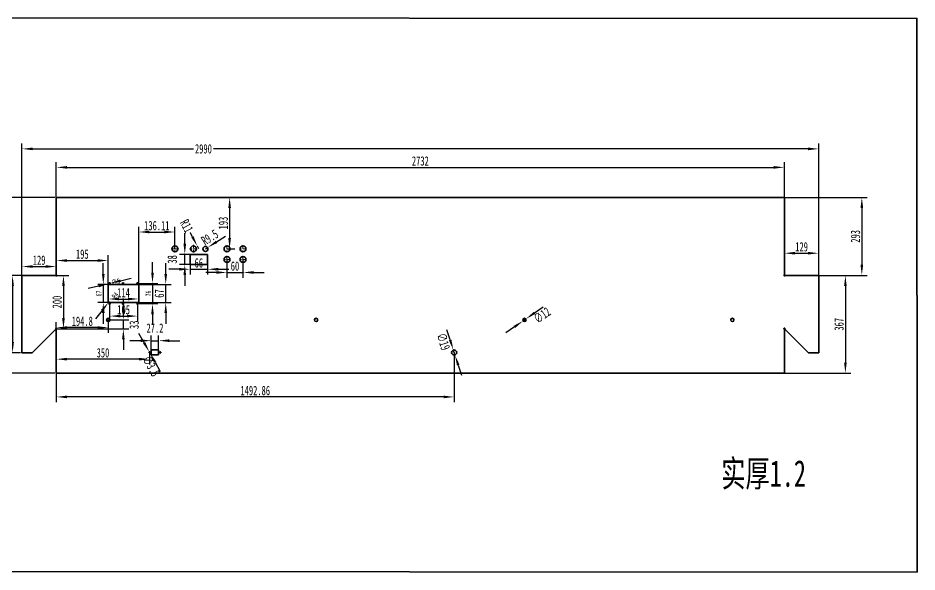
# Model space of a CAD drawing. Header units: millimetres. Extents: x 5896 to 10979, y -796 to 1283.
# Drawn here: x 7605 to 10979, y -796 to 1283 of the extents above; entities that cross this region are included whole.
import ezdxf

# ---------------------------------------------------------------- set-up
doc = ezdxf.new("R2010")
doc.units = ezdxf.units.MM
doc.header["$PDSIZE"] = -5
doc.linetypes.add('DASHDOT', pattern=[18.5, 12, -3, 0.5, -3])
doc.linetypes.add('点画线', pattern=[18, 12, -2, 2, -2])
doc.layers.get('0').update_dxf_attribs({"lineweight": 18})
for name, color, linetype, lineweight in [('中心线层', 1, '点画线', 18), ('尺寸线层', 3, 'Continuous', 18), ('粗实线层', 7, 'Continuous', 35)]:
    doc.layers.add(name, color=color, linetype=linetype, lineweight=lineweight)
doc.styles.add('标准', font='', dxfattribs={"width": 0.667})
doc.styles.get('标准').set_extended_font_data('宋体')
doc.dimstyles.new('标准', dxfattribs={"dimscale": 10, "dimtxt": 3.5, "dimasz": 4, "dimexe": 2, "dimexo": 0, "dimtad": 1, "dimdsep": 46, "dimtxsty": '标准', "dimblk": '_CAXARROW', "dimcen": 0, "dimdle": 6, "dimazin": 2, "dimtfac": 0.707107, "dimtdec": 3, "dimtmove": 2, "dimatfit": 3, "dimfxl": 1, "dimfrac": 2, "dimtolj": 1, "dimarcsym": 1})

# ---------------------------------------------------------------- blocks, each defined once
blk = doc.blocks.new('_CAXARROW')
blk.add_hatch(color=0).paths.add_polyline_path([(0, 0), (-1, 0.125), (-1, -0.125)], flags=0)
blk = doc.blocks.new('*X1')
at = {"layer": 'Defpoints', "color": 0, "transparency": 16777216}
for p in [(8386.4, 610), (8389.6, 417), (8399.4, 417)]:
    blk.add_point(p, dxfattribs=at)
at = {"layer": '尺寸线层', "color": 0, "lineweight": -2, "transparency": 16777216}
for p, q in [((8386.4, 610), (8419.4, 610)), ((8399.4, 570), (8399.4, 457)), ((8389.6, 417), (8419.4, 417))]:
    blk.add_line(p, q, dxfattribs=at)
at = {"layer": '尺寸线层', "color": 0, "lineweight": -2, "transparency": 16777216, "xscale": 40, "yscale": 40, "zscale": 40}
for p, rotation in [((8399.4, 610), 90), ((8399.4, 417), 270)]:
    blk.add_blockref('_CAXARROW', p, dxfattribs=dict(at, rotation=rotation))
at = {"layer": '尺寸线层', "color": 0, "transparency": 16777216, "insert": (8375.6, 513.5), "char_height": 35, "attachment_point": 5, "rotation": 90, "style": '标准', "bg_fill": 3, "box_fill_scale": 1.1, "bg_fill_color": 256, "bg_fill_true_color": 13158600, "bg_fill_transparency": 0}
blk.add_mtext('\\A1;193', dxfattribs=at)
blk = doc.blocks.new('*X2')
at = {"layer": 'Defpoints', "color": 0, "transparency": 16777216}
for p in [(7744.2, 610), (7425.5, -50), (7744.2, -50)]:
    blk.add_point(p, dxfattribs=at)
at = {"layer": '尺寸线层', "color": 0, "lineweight": -2, "transparency": 16777216}
for p, q in [((7744.2, 610), (7405.5, 610)), ((7425.5, 570), (7425.5, -10)), ((7744.2, -50), (7405.5, -50))]:
    blk.add_line(p, q, dxfattribs=at)
at = {"layer": '尺寸线层', "color": 0, "lineweight": -2, "transparency": 16777216, "xscale": 40, "yscale": 40, "zscale": 40}
for p, rotation in [((7425.5, 610), 90), ((7425.5, -50), 270)]:
    blk.add_blockref('_CAXARROW', p, dxfattribs=dict(at, rotation=rotation))
at = {"layer": '尺寸线层', "color": 0, "transparency": 16777216, "insert": (7401.8, 280), "char_height": 35, "attachment_point": 5, "rotation": 90, "style": '标准', "bg_fill": 3, "box_fill_scale": 1.1, "bg_fill_color": 256, "bg_fill_true_color": 13158600, "bg_fill_transparency": 0}
blk.add_mtext('\\A1;660', dxfattribs=at)
blk = doc.blocks.new('*X3')
at = {"layer": 'Defpoints', "color": 0, "transparency": 16777216}
for p in [(10481.2, 722.5), (7749.2, 610), (10481.2, 610)]:
    blk.add_point(p, dxfattribs=at)
at = {"layer": '尺寸线层', "color": 0, "lineweight": -2, "transparency": 16777216}
for p, q in [((7749.2, 610), (7749.2, 742.5)), ((10481.2, 610), (10481.2, 742.5)), ((7789.2, 722.5), (10441.2, 722.5))]:
    blk.add_line(p, q, dxfattribs=at)
at = {"layer": '尺寸线层', "color": 0, "lineweight": -2, "transparency": 16777216, "xscale": 40, "yscale": 40, "zscale": 40, "rotation": 180}
blk.add_blockref('_CAXARROW', (7749.2, 722.5), dxfattribs=at)
at = {"layer": '尺寸线层', "color": 0, "lineweight": -2, "transparency": 16777216, "xscale": 40, "yscale": 40, "zscale": 40}
blk.add_blockref('_CAXARROW', (10481.2, 722.5), dxfattribs=at)
at = {"layer": '尺寸线层', "color": 0, "transparency": 16777216, "insert": (9115.2, 746.3), "char_height": 35, "attachment_point": 5, "style": '标准', "bg_fill": 3, "box_fill_scale": 1.1, "bg_fill_color": 256, "bg_fill_true_color": 13158600, "bg_fill_transparency": 0}
blk.add_mtext('\\A1;2732', dxfattribs=at)
blk = doc.blocks.new('*X4')
at = {"layer": 'Defpoints', "color": 0, "transparency": 16777216}
for p in [(7620.2, 791.9), (7620.2, 317), (10610.2, 317)]:
    blk.add_point(p, dxfattribs=at)
at = {"layer": '尺寸线层', "color": 0, "lineweight": -2, "transparency": 16777216}
for p, q in [((7620.2, 317), (7620.2, 811.9)), ((10610.2, 317), (10610.2, 811.9)), ((7660.2, 791.9), (8263.3, 791.9)), ((10570.2, 791.9), (8339.1, 791.9))]:
    blk.add_line(p, q, dxfattribs=at)
at = {"layer": '尺寸线层', "color": 0, "lineweight": -2, "transparency": 16777216, "xscale": 40, "yscale": 40, "zscale": 40, "rotation": 180}
blk.add_blockref('_CAXARROW', (7620.2, 791.9), dxfattribs=at)
at = {"layer": '尺寸线层', "color": 0, "lineweight": -2, "transparency": 16777216, "xscale": 40, "yscale": 40, "zscale": 40}
blk.add_blockref('_CAXARROW', (10610.2, 791.9), dxfattribs=at)
at = {"layer": '尺寸线层', "color": 0, "transparency": 16777216, "insert": (8301.2, 791.9), "char_height": 35, "attachment_point": 5, "style": '标准', "bg_fill": 3, "box_fill_scale": 1.1, "bg_fill_color": 256, "bg_fill_true_color": 13158600, "bg_fill_transparency": 0}
blk.add_mtext('\\A1;2990', dxfattribs=at)
blk = doc.blocks.new('*X5')
at = {"layer": 'Defpoints', "color": 0, "transparency": 16777216}
for p in [(7627.2, 317), (7585.1, 26.4), (7615.1, 26.4)]:
    blk.add_point(p, dxfattribs=at)
at = {"layer": '尺寸线层', "color": 0, "lineweight": -2, "transparency": 16777216}
for p, q in [((7627.2, 317), (7565.1, 317)), ((7585.1, 277), (7585.1, 66.4)), ((7615.1, 26.4), (7565.1, 26.4))]:
    blk.add_line(p, q, dxfattribs=at)
at = {"layer": '尺寸线层', "color": 0, "lineweight": -2, "transparency": 16777216, "xscale": 40, "yscale": 40, "zscale": 40}
for p, rotation in [((7585.1, 317), 90), ((7585.1, 26.4), 270)]:
    blk.add_blockref('_CAXARROW', p, dxfattribs=dict(at, rotation=rotation))
at = {"layer": '尺寸线层', "color": 0, "transparency": 16777216, "insert": (7561.4, 171.7), "char_height": 35, "attachment_point": 5, "rotation": 90, "style": '标准', "bg_fill": 3, "box_fill_scale": 1.1, "bg_fill_color": 256, "bg_fill_true_color": 13158600, "bg_fill_transparency": 0}
blk.add_mtext('\\A1;290.59', dxfattribs=at)
blk = doc.blocks.new('*X6')
at = {"layer": 'Defpoints', "color": 0, "transparency": 16777216}
for p in [(8278.4, 426.7), (8283.6, 417)]:
    blk.add_point(p, dxfattribs=at)
at = {"layer": '尺寸线层', "color": 0, "lineweight": -2, "transparency": 16777216}
for p, q in [((8259.7, 462.1), (8241, 497.4)), ((8283.6, 417), (8278.4, 426.7))]:
    blk.add_line(p, q, dxfattribs=at)
at = {"layer": '尺寸线层', "color": 0, "transparency": 16777216, "insert": (8238.3, 502.4), "char_height": 35, "attachment_point": 5, "rotation": 297.919, "style": '标准', "bg_fill": 3, "box_fill_scale": 1.1, "bg_fill_color": 256, "bg_fill_true_color": 13158600, "bg_fill_transparency": 0}
blk.add_mtext('\\A1;R11', dxfattribs=at)
at = {"layer": '尺寸线层', "color": 0, "lineweight": -2, "transparency": 16777216, "xscale": 40, "yscale": 40, "zscale": 40, "rotation": 297.9189732205735}
blk.add_blockref('_CAXARROW', (8278.4, 426.7), dxfattribs=at)
blk = doc.blocks.new('*D7')
at = {"layer": 'Defpoints', "color": 0, "transparency": 16777216}
for p in [(10610.2, 400.3), (10481.2, 319), (10610.2, 317)]:
    blk.add_point(p, dxfattribs=at)
at = {"layer": '粗实线层', "color": 0, "linetype": 'Continuous', "lineweight": -2, "transparency": 16777216}
for p, q in [((10481.2, 319), (10481.2, 420.3)), ((10610.2, 317), (10610.2, 420.3)), ((10521.2, 400.3), (10570.2, 400.3))]:
    blk.add_line(p, q, dxfattribs=at)
at = {"layer": '粗实线层', "color": 0, "lineweight": -2, "transparency": 16777216, "xscale": 40, "yscale": 40, "zscale": 40, "rotation": 180}
blk.add_blockref('_CAXARROW', (10481.2, 400.3), dxfattribs=at)
at = {"layer": '粗实线层', "color": 0, "lineweight": -2, "transparency": 16777216, "xscale": 40, "yscale": 40, "zscale": 40}
blk.add_blockref('_CAXARROW', (10610.2, 400.3), dxfattribs=at)
at = {"layer": '粗实线层', "color": 0, "transparency": 16777216, "insert": (10545.7, 424.1), "char_height": 35, "attachment_point": 5, "style": '标准'}
blk.add_mtext('\\A1;129', dxfattribs=at)
blk = doc.blocks.new('*D8')
at = {"layer": 'Defpoints', "color": 0, "transparency": 16777216}
for p in [(7749.2, 350.2), (7620.2, 317), (7749.2, 319)]:
    blk.add_point(p, dxfattribs=at)
at = {"layer": '粗实线层', "color": 0, "linetype": 'Continuous', "lineweight": -2, "transparency": 16777216}
for p, q in [((7620.2, 317), (7620.2, 370.2)), ((7660.2, 350.2), (7709.2, 350.2)), ((7749.2, 319), (7749.2, 370.2))]:
    blk.add_line(p, q, dxfattribs=at)
at = {"layer": '粗实线层', "color": 0, "lineweight": -2, "transparency": 16777216, "xscale": 40, "yscale": 40, "zscale": 40, "rotation": 180}
blk.add_blockref('_CAXARROW', (7620.2, 350.2), dxfattribs=at)
at = {"layer": '粗实线层', "color": 0, "lineweight": -2, "transparency": 16777216, "xscale": 40, "yscale": 40, "zscale": 40}
blk.add_blockref('_CAXARROW', (7749.2, 350.2), dxfattribs=at)
at = {"layer": '粗实线层', "color": 0, "transparency": 16777216, "insert": (7684.7, 374), "char_height": 35, "attachment_point": 5, "style": '标准'}
blk.add_mtext('\\A1;129', dxfattribs=at)
blk = doc.blocks.new('*D9')
at = {"layer": 'Defpoints', "color": 0, "transparency": 16777216}
for p in [(10595.2, 317), (10481.2, -50), (10710.1, -50)]:
    blk.add_point(p, dxfattribs=at)
at = {"layer": '粗实线层', "color": 0, "linetype": 'Continuous', "lineweight": -2, "transparency": 16777216}
for p, q in [((10595.2, 317), (10730.1, 317)), ((10710.1, 277), (10710.1, -10)), ((10481.2, -50), (10730.1, -50))]:
    blk.add_line(p, q, dxfattribs=at)
at = {"layer": '粗实线层', "color": 0, "lineweight": -2, "transparency": 16777216, "xscale": 40, "yscale": 40, "zscale": 40}
for p, rotation in [((10710.1, 317), 90), ((10710.1, -50), 270)]:
    blk.add_blockref('_CAXARROW', p, dxfattribs=dict(at, rotation=rotation))
at = {"layer": '粗实线层', "color": 0, "transparency": 16777216, "insert": (10686.4, 133.5), "char_height": 35, "attachment_point": 5, "rotation": 90, "style": '标准'}
blk.add_mtext('\\A1;367', dxfattribs=at)
blk = doc.blocks.new('*D10')
at = {"layer": 'Defpoints', "color": 0, "transparency": 16777216}
for p in [(10481.2, 610), (10610.2, 317), (10771.8, 317)]:
    blk.add_point(p, dxfattribs=at)
at = {"layer": '粗实线层', "color": 0, "linetype": 'Continuous', "lineweight": -2, "transparency": 16777216}
for p, q in [((10481.2, 610), (10791.8, 610)), ((10771.8, 570), (10771.8, 357)), ((10610.2, 317), (10791.8, 317))]:
    blk.add_line(p, q, dxfattribs=at)
at = {"layer": '粗实线层', "color": 0, "lineweight": -2, "transparency": 16777216, "xscale": 40, "yscale": 40, "zscale": 40}
for p, rotation in [((10771.8, 610), 90), ((10771.8, 317), 270)]:
    blk.add_blockref('_CAXARROW', p, dxfattribs=dict(at, rotation=rotation))
at = {"layer": '粗实线层', "color": 0, "transparency": 16777216, "insert": (10748, 463.5), "char_height": 35, "attachment_point": 5, "rotation": 90, "style": '标准'}
blk.add_mtext('\\A1;293', dxfattribs=at)
blk = doc.blocks.new('*D11')
at = {"layer": 'Defpoints', "color": 0, "transparency": 16777216}
for p in [(7749.2, 317), (7749.3, 117), (7775.9, 117)]:
    blk.add_point(p, dxfattribs=at)
at = {"layer": '粗实线层', "color": 0, "linetype": 'Continuous', "lineweight": -2, "transparency": 16777216}
for p, q in [((7749.2, 317), (7795.9, 317)), ((7775.9, 277), (7775.9, 157)), ((7749.3, 117), (7795.9, 117))]:
    blk.add_line(p, q, dxfattribs=at)
at = {"layer": '粗实线层', "color": 0, "lineweight": -2, "transparency": 16777216, "xscale": 40, "yscale": 40, "zscale": 40}
for p, rotation in [((7775.9, 317), 90), ((7775.9, 117), 270)]:
    blk.add_blockref('_CAXARROW', p, dxfattribs=dict(at, rotation=rotation))
at = {"layer": '粗实线层', "color": 0, "transparency": 16777216, "insert": (7752.2, 217), "char_height": 35, "attachment_point": 5, "rotation": 90, "style": '标准'}
blk.add_mtext('\\A1;200', dxfattribs=at)
blk = doc.blocks.new('*D22')
at = {"layer": 'Defpoints', "color": 0, "transparency": 16777216}
for p in [(7944, 150), (8000.7, 150), (7790.9, 117)]:
    blk.add_point(p, dxfattribs=at)
at = {"layer": '粗实线层', "color": 0, "linetype": 'Continuous', "lineweight": -2, "transparency": 16777216}
for p, q in [((8000.7, 190), (8000.7, 230)), ((7944, 150), (8020.7, 150)), ((8000.7, 117), (8000.7, 150)), ((7790.9, 117), (8020.7, 117)), ((8000.7, 77), (8000.7, 37))]:
    blk.add_line(p, q, dxfattribs=at)
at = {"layer": '粗实线层', "color": 0, "lineweight": -2, "transparency": 16777216, "xscale": 40, "yscale": 40, "zscale": 40}
for p, rotation in [((8000.7, 150), 270), ((8000.7, 117), 90)]:
    blk.add_blockref('_CAXARROW', p, dxfattribs=dict(at, rotation=rotation))
at = {"layer": '粗实线层', "color": 0, "transparency": 16777216, "insert": (8041.2, 131.6), "char_height": 35, "attachment_point": 5, "rotation": 90, "style": '标准'}
blk.add_mtext('\\A1;33', dxfattribs=at)
blk = doc.blocks.new('*D23')
at = {"layer": 'Defpoints', "color": 0, "transparency": 16777216}
for p in [(8308.8, 416.4), (8316.8, 421.5)]:
    blk.add_point(p, dxfattribs=at)
at = {"layer": '粗实线层', "color": 0, "linetype": 'Continuous', "lineweight": -2, "transparency": 16777216}
for p, q in [((8350.6, 442.9), (8384.4, 464.3)), ((8308.8, 416.4), (8316.8, 421.5))]:
    blk.add_line(p, q, dxfattribs=at)
at = {"layer": '粗实线层', "color": 0, "lineweight": -2, "transparency": 16777216, "xscale": 40, "yscale": 40, "zscale": 40, "rotation": 212.3228857793929}
blk.add_blockref('_CAXARROW', (8316.8, 421.5), dxfattribs=at)
at = {"layer": '粗实线层', "color": 0, "transparency": 16777216, "insert": (8325, 459.8), "char_height": 35, "attachment_point": 5, "rotation": 32.3229, "style": '标准'}
blk.add_mtext('\\A1;R9.5', dxfattribs=at)
blk = doc.blocks.new('*D24')
at = {"layer": 'Defpoints', "color": 0, "transparency": 16777216}
for p in [(7944, 150), (7749.2, 121.1), (7749.2, 115)]:
    blk.add_point(p, dxfattribs=at)
at = {"layer": '粗实线层', "color": 0, "linetype": 'Continuous', "lineweight": -2, "transparency": 16777216}
for p, q in [((7749.2, 115), (7749.2, 141.1)), ((7944, 150), (7944, 101.1)), ((7904, 121.1), (7789.2, 121.1))]:
    blk.add_line(p, q, dxfattribs=at)
at = {"layer": '粗实线层', "color": 0, "lineweight": -2, "transparency": 16777216, "xscale": 40, "yscale": 40, "zscale": 40, "rotation": 180}
blk.add_blockref('_CAXARROW', (7749.2, 121.1), dxfattribs=at)
at = {"layer": '粗实线层', "color": 0, "lineweight": -2, "transparency": 16777216, "xscale": 40, "yscale": 40, "zscale": 40}
blk.add_blockref('_CAXARROW', (7944, 121.1), dxfattribs=at)
at = {"layer": '粗实线层', "color": 0, "transparency": 16777216, "insert": (7846.6, 144.9), "char_height": 35, "attachment_point": 5, "style": '标准'}
blk.add_mtext('\\A1;194.8', dxfattribs=at)
blk = doc.blocks.new('*D25')
at = {"layer": 'Defpoints', "color": 0, "transparency": 16777216}
for p in [(9242.1, 27.5), (7749.2, -50), (7749.2, -139.2)]:
    blk.add_point(p, dxfattribs=at)
at = {"layer": '粗实线层', "color": 0, "linetype": 'Continuous', "lineweight": -2, "transparency": 16777216}
for p, q in [((9242.1, 27.5), (9242.1, -159.2)), ((7749.2, -50), (7749.2, -159.2)), ((9202.1, -139.2), (7789.2, -139.2))]:
    blk.add_line(p, q, dxfattribs=at)
at = {"layer": '粗实线层', "color": 0, "lineweight": -2, "transparency": 16777216, "xscale": 40, "yscale": 40, "zscale": 40, "rotation": 180}
blk.add_blockref('_CAXARROW', (7749.2, -139.2), dxfattribs=at)
at = {"layer": '粗实线层', "color": 0, "lineweight": -2, "transparency": 16777216, "xscale": 40, "yscale": 40, "zscale": 40}
blk.add_blockref('_CAXARROW', (9242.1, -139.2), dxfattribs=at)
at = {"layer": '粗实线层', "color": 0, "transparency": 16777216, "insert": (8495.6, -115.5), "char_height": 35, "attachment_point": 5, "style": '标准'}
blk.add_mtext('\\A1;1492.86', dxfattribs=at)
blk = doc.blocks.new('*D26')
at = {"layer": 'Defpoints', "color": 0, "transparency": 16777216}
for p in [(8231.2, 396), (8250.8, 396), (8250.8, 358)]:
    blk.add_point(p, dxfattribs=at)
at = {"layer": '粗实线层', "color": 0, "linetype": 'Continuous', "lineweight": -2, "transparency": 16777216}
for p, q in [((8231.2, 436), (8231.2, 476)), ((8250.8, 396), (8211.2, 396)), ((8231.2, 358), (8231.2, 396)), ((8250.8, 358), (8211.2, 358)), ((8231.2, 318), (8231.2, 278))]:
    blk.add_line(p, q, dxfattribs=at)
at = {"layer": '粗实线层', "color": 0, "lineweight": -2, "transparency": 16777216, "xscale": 40, "yscale": 40, "zscale": 40}
for p, rotation in [((8231.2, 396), 270), ((8231.2, 358), 90)]:
    blk.add_blockref('_CAXARROW', p, dxfattribs=dict(at, rotation=rotation))
at = {"layer": '粗实线层', "color": 0, "transparency": 16777216, "insert": (8184.3, 377), "char_height": 35, "attachment_point": 5, "rotation": 90, "style": '标准'}
blk.add_mtext('\\A1;38', dxfattribs=at)
blk = doc.blocks.new('*D27')
at = {"layer": 'Defpoints', "color": 0, "transparency": 16777216}
for p in [(8250.8, 358), (8316.8, 358), (8316.8, 340.1)]:
    blk.add_point(p, dxfattribs=at)
at = {"layer": '粗实线层', "color": 0, "linetype": 'Continuous', "lineweight": -2, "transparency": 16777216}
for p, q in [((8210.8, 340.1), (8170.8, 340.1)), ((8250.8, 358), (8250.8, 320.1)), ((8250.8, 340.1), (8316.8, 340.1)), ((8316.8, 358), (8316.8, 320.1)), ((8356.8, 340.1), (8396.8, 340.1))]:
    blk.add_line(p, q, dxfattribs=at)
at = {"layer": '粗实线层', "color": 0, "lineweight": -2, "transparency": 16777216, "xscale": 40, "yscale": 40, "zscale": 40}
blk.add_blockref('_CAXARROW', (8250.8, 340.1), dxfattribs=at)
at = {"layer": '粗实线层', "color": 0, "lineweight": -2, "transparency": 16777216, "xscale": 40, "yscale": 40, "zscale": 40, "rotation": 180}
blk.add_blockref('_CAXARROW', (8316.8, 340.1), dxfattribs=at)
at = {"layer": '粗实线层', "color": 0, "transparency": 16777216, "insert": (8283.8, 363.8), "char_height": 35, "attachment_point": 5, "style": '标准'}
blk.add_mtext('\\A1;66', dxfattribs=at)
blk = doc.blocks.new('*D28')
at = {"layer": 'Defpoints', "color": 0, "transparency": 16777216}
for p in [(9239.1, 36.6), (9245, 18.5)]:
    blk.add_point(p, dxfattribs=at)
at = {"layer": '粗实线层', "color": 0, "linetype": 'Continuous', "lineweight": -2, "transparency": 16777216}
for p, q in [((9226.9, 74.7), (9214.6, 112.7)), ((9245, 18.5), (9239.1, 36.6)), ((9257.2, -19.6), (9269.5, -57.7))]:
    blk.add_line(p, q, dxfattribs=at)
at = {"layer": '粗实线层', "color": 0, "lineweight": -2, "transparency": 16777216, "xscale": 40, "yscale": 40, "zscale": 40}
for p, rotation in [((9239.1, 36.6), 287.8418284332903), ((9245, 18.5), 107.8418284332904)]:
    blk.add_blockref('_CAXARROW', p, dxfattribs=dict(at, rotation=rotation))
at = {"layer": '粗实线层', "color": 0, "transparency": 16777216, "insert": (9201.9, 68.4), "char_height": 35, "attachment_point": 5, "rotation": 287.8418, "style": '标准'}
blk.add_mtext('\\A1;∅19', dxfattribs=at)
blk = doc.blocks.new('*D29')
at = {"layer": 'Defpoints', "color": 0, "transparency": 16777216}
for p in [(9501.1, 146.6), (9510.9, 153.4)]:
    blk.add_point(p, dxfattribs=at)
at = {"layer": '粗实线层', "color": 0, "linetype": 'Continuous', "lineweight": -2, "transparency": 16777216}
for p, q in [((9543.8, 176.3), (9576.6, 199.1)), ((9501.1, 146.6), (9510.9, 153.4)), ((9468.2, 123.7), (9435.4, 100.9))]:
    blk.add_line(p, q, dxfattribs=at)
at = {"layer": '粗实线层', "color": 0, "lineweight": -2, "transparency": 16777216, "xscale": 40, "yscale": 40, "zscale": 40}
for p, rotation in [((9510.9, 153.4), 214.7983409863292), ((9501.1, 146.6), 34.79834098632924)]:
    blk.add_blockref('_CAXARROW', p, dxfattribs=dict(at, rotation=rotation))
at = {"layer": '粗实线层', "color": 0, "transparency": 16777216, "insert": (9571.8, 167.8), "char_height": 35, "attachment_point": 5, "rotation": 34.7983, "style": '标准'}
blk.add_mtext('\\A1;∅12', dxfattribs=at)
blk = doc.blocks.new('*D30')
at = {"layer": 'Defpoints', "color": 0, "transparency": 16777216}
for p in [(8132.8, 72), (8105.6, 37.4), (8132.8, 37.4)]:
    blk.add_point(p, dxfattribs=at)
at = {"layer": '粗实线层', "color": 0, "linetype": 'Continuous', "lineweight": -2, "transparency": 16777216}
for p, q in [((8065.6, 72), (8025.6, 72)), ((8105.6, 37.4), (8105.6, 92)), ((8105.6, 72), (8132.8, 72)), ((8132.8, 37.4), (8132.8, 92)), ((8172.8, 72), (8212.8, 72))]:
    blk.add_line(p, q, dxfattribs=at)
at = {"layer": '粗实线层', "color": 0, "lineweight": -2, "transparency": 16777216, "xscale": 40, "yscale": 40, "zscale": 40}
blk.add_blockref('_CAXARROW', (8105.6, 72), dxfattribs=at)
at = {"layer": '粗实线层', "color": 0, "lineweight": -2, "transparency": 16777216, "xscale": 40, "yscale": 40, "zscale": 40, "rotation": 180}
blk.add_blockref('_CAXARROW', (8132.8, 72), dxfattribs=at)
at = {"layer": '粗实线层', "color": 0, "transparency": 16777216, "insert": (8119.2, 118.9), "char_height": 35, "attachment_point": 5, "style": '标准'}
blk.add_mtext('\\A1;27.2', dxfattribs=at)
blk = doc.blocks.new('*D31')
at = {"layer": 'Defpoints', "color": 0, "transparency": 16777216}
for p in [(8098.3, 29.3), (8100.1, 26.3)]:
    blk.add_point(p, dxfattribs=at)
at = {"layer": '粗实线层', "color": 0, "linetype": 'Continuous', "lineweight": -2, "transparency": 16777216}
for p, q in [((8078.8, 64.2), (8059.2, 99.1)), ((8098.3, 29.3), (8100.1, 26.3)), ((8119.6, -8.6), (8139.2, -43.5))]:
    blk.add_line(p, q, dxfattribs=at)
at = {"layer": '粗实线层', "color": 0, "lineweight": -2, "transparency": 16777216, "xscale": 40, "yscale": 40, "zscale": 40}
for p, rotation in [((8098.3, 29.3), 299.2695591411539), ((8100.1, 26.3), 119.2695591411539)]:
    blk.add_blockref('_CAXARROW', p, dxfattribs=dict(at, rotation=rotation))
at = {"layer": '粗实线层', "color": 0, "transparency": 16777216, "insert": (8105.3, -23.4), "char_height": 35, "attachment_point": 5, "rotation": 299.2696, "style": '标准'}
blk.add_mtext('\\A1;∅3.5', dxfattribs=at)
blk = doc.blocks.new('*D32')
at = {"layer": 'Defpoints', "color": 0, "transparency": 16777216}
for p in [(7749.2, 27.8), (7749.2, 2.6), (8099.2, 27.8)]:
    blk.add_point(p, dxfattribs=at)
at = {"layer": '粗实线层', "color": 0, "linetype": 'Continuous', "lineweight": -2, "transparency": 16777216}
for p, q in [((7749.2, 27.8), (7749.2, -17.4)), ((8059.2, 2.6), (7789.2, 2.6)), ((8099.2, 27.8), (8099.2, -17.4))]:
    blk.add_line(p, q, dxfattribs=at)
at = {"layer": '粗实线层', "color": 0, "lineweight": -2, "transparency": 16777216, "xscale": 40, "yscale": 40, "zscale": 40, "rotation": 180}
blk.add_blockref('_CAXARROW', (7749.2, 2.6), dxfattribs=at)
at = {"layer": '粗实线层', "color": 0, "lineweight": -2, "transparency": 16777216, "xscale": 40, "yscale": 40, "zscale": 40}
blk.add_blockref('_CAXARROW', (8099.2, 2.6), dxfattribs=at)
at = {"layer": '粗实线层', "color": 0, "transparency": 16777216, "insert": (7924.2, 26.3), "char_height": 35, "attachment_point": 5, "style": '标准'}
blk.add_mtext('\\A1;350', dxfattribs=at)
blk = doc.blocks.new('*D33')
at = {"layer": 'Defpoints', "color": 0, "transparency": 16777216}
for p in [(7948.2, 282.5), (7925.4, 215.5), (7948.2, 215.5)]:
    blk.add_point(p, dxfattribs=at)
at = {"layer": '粗实线层', "color": 0, "linetype": 'Continuous', "lineweight": -2, "transparency": 16777216}
for p, q in [((7925.4, 322.5), (7925.4, 362.5)), ((7948.2, 282.5), (7905.4, 282.5)), ((7925.4, 282.5), (7925.4, 215.5)), ((7948.2, 215.5), (7905.4, 215.5)), ((7925.4, 175.5), (7925.4, 135.5))]:
    blk.add_line(p, q, dxfattribs=at)
at = {"layer": '粗实线层', "color": 0, "lineweight": -2, "transparency": 16777216, "xscale": 40, "yscale": 40, "zscale": 40}
for p, rotation in [((7925.4, 282.5), 270), ((7925.4, 215.5), 90)]:
    blk.add_blockref('_CAXARROW', p, dxfattribs=dict(at, rotation=rotation))
at = {"layer": '粗实线层', "color": 0, "transparency": 16777216, "insert": (7909.2, 249), "char_height": 20, "attachment_point": 5, "rotation": 90, "style": '标准'}
blk.add_mtext('\\A1;67', dxfattribs=at)
blk = doc.blocks.new('*D35')
at = {"layer": 'Defpoints', "color": 0, "transparency": 16777216}
for p in [(8054.2, 287), (8054.2, 211), (8110.1, 211)]:
    blk.add_point(p, dxfattribs=at)
at = {"layer": '粗实线层', "color": 0, "linetype": 'Continuous', "lineweight": -2, "transparency": 16777216}
for p, q in [((8110.1, 327), (8110.1, 367)), ((8054.2, 287), (8130.1, 287)), ((8110.1, 287), (8110.1, 211)), ((8054.2, 211), (8130.1, 211)), ((8110.1, 171), (8110.1, 131))]:
    blk.add_line(p, q, dxfattribs=at)
at = {"layer": '粗实线层', "color": 0, "lineweight": -2, "transparency": 16777216, "xscale": 40, "yscale": 40, "zscale": 40}
for p, rotation in [((8110.1, 287), 270), ((8110.1, 211), 90)]:
    blk.add_blockref('_CAXARROW', p, dxfattribs=dict(at, rotation=rotation))
at = {"layer": '粗实线层', "color": 0, "transparency": 16777216, "insert": (8093.9, 249), "char_height": 20, "attachment_point": 5, "rotation": 90, "style": '标准'}
blk.add_mtext('\\A1;76', dxfattribs=at)
blk = doc.blocks.new('*D36')
at = {"layer": 'Defpoints', "color": 0, "transparency": 16777216}
for p in [(7946.8, 286.4), (7951.6, 287.6)]:
    blk.add_point(p, dxfattribs=at)
at = {"layer": '粗实线层', "color": 0, "linetype": 'Continuous', "lineweight": -2, "transparency": 16777216}
for p, q in [((7990.5, 296.9), (8029.5, 306.1)), ((7907.9, 277.2), (7868.9, 267.9)), ((7946.8, 286.4), (7951.6, 287.6))]:
    blk.add_line(p, q, dxfattribs=at)
at = {"layer": '粗实线层', "color": 0, "lineweight": -2, "transparency": 16777216, "xscale": 40, "yscale": 40, "zscale": 40}
for p, rotation in [((7946.8, 286.4), 13.39670244124068), ((7951.6, 287.6), 193.3967024412406)]:
    blk.add_blockref('_CAXARROW', p, dxfattribs=dict(at, rotation=rotation))
at = {"layer": '粗实线层', "color": 0, "transparency": 16777216, "insert": (7971.5, 292.7), "char_height": 20, "attachment_point": 5, "rotation": 13.3967, "style": '标准'}
blk.add_mtext('\\A1;∅5', dxfattribs=at)
blk = doc.blocks.new('*D37')
at = {"layer": 'Defpoints', "color": 0, "transparency": 16777216}
for p in [(7945.7, 216.4), (7948.2, 219.5)]:
    blk.add_point(p, dxfattribs=at)
at = {"layer": '粗实线层', "color": 0, "linetype": 'Continuous', "lineweight": -2, "transparency": 16777216}
for p, q in [((7948.2, 219.5), (7945.7, 216.4)), ((7920.7, 185.2), (7895.6, 154))]:
    blk.add_line(p, q, dxfattribs=at)
at = {"layer": '粗实线层', "color": 0, "lineweight": -2, "transparency": 16777216, "xscale": 40, "yscale": 40, "zscale": 40, "rotation": 51.24121483033116}
blk.add_blockref('_CAXARROW', (7945.7, 216.4), dxfattribs=at)
at = {"layer": '粗实线层', "color": 0, "transparency": 16777216, "insert": (7970.1, 241.6), "char_height": 20, "attachment_point": 5, "rotation": 51.2412, "style": '标准'}
blk.add_mtext('\\A1;R4', dxfattribs=at)
blk = doc.blocks.new('*D38')
at = {"layer": 'Defpoints', "color": 0, "transparency": 16777216}
for p in [(8194.3, 479.9), (8194.3, 417), (8058.2, 278.5)]:
    blk.add_point(p, dxfattribs=at)
at = {"layer": '粗实线层', "color": 0, "linetype": 'Continuous', "lineweight": -2, "transparency": 16777216}
for p, q in [((8058.2, 278.5), (8058.2, 499.9)), ((8098.2, 479.9), (8154.3, 479.9)), ((8194.3, 417), (8194.3, 499.9))]:
    blk.add_line(p, q, dxfattribs=at)
at = {"layer": '粗实线层', "color": 0, "lineweight": -2, "transparency": 16777216, "xscale": 40, "yscale": 40, "zscale": 40, "rotation": 180}
blk.add_blockref('_CAXARROW', (8058.2, 479.9), dxfattribs=at)
at = {"layer": '粗实线层', "color": 0, "lineweight": -2, "transparency": 16777216, "xscale": 40, "yscale": 40, "zscale": 40}
blk.add_blockref('_CAXARROW', (8194.3, 479.9), dxfattribs=at)
at = {"layer": '粗实线层', "color": 0, "transparency": 16777216, "insert": (8126.3, 503.6), "char_height": 35, "attachment_point": 5, "style": '标准'}
blk.add_mtext('\\A1;136.11', dxfattribs=at)
blk = doc.blocks.new('*D41')
at = {"layer": 'Defpoints', "color": 0, "transparency": 16777216}
for p in [(7944.2, 372.8), (7749.2, 317), (7944.2, 278.5)]:
    blk.add_point(p, dxfattribs=at)
at = {"layer": '粗实线层', "color": 0, "linetype": 'Continuous', "lineweight": -2, "transparency": 16777216}
for p, q in [((7749.2, 317), (7749.2, 392.8)), ((7789.2, 372.8), (7904.2, 372.8)), ((7944.2, 278.5), (7944.2, 392.8))]:
    blk.add_line(p, q, dxfattribs=at)
at = {"layer": '粗实线层', "color": 0, "lineweight": -2, "transparency": 16777216, "xscale": 40, "yscale": 40, "zscale": 40, "rotation": 180}
blk.add_blockref('_CAXARROW', (7749.2, 372.8), dxfattribs=at)
at = {"layer": '粗实线层', "color": 0, "lineweight": -2, "transparency": 16777216, "xscale": 40, "yscale": 40, "zscale": 40}
blk.add_blockref('_CAXARROW', (7944.2, 372.8), dxfattribs=at)
at = {"layer": '粗实线层', "color": 0, "transparency": 16777216, "insert": (7846.7, 396.6), "char_height": 35, "attachment_point": 5, "style": '标准'}
blk.add_mtext('\\A1;195', dxfattribs=at)
blk = doc.blocks.new('*D42')
at = {"layer": 'Defpoints', "color": 0, "transparency": 16777216}
for p in [(8054.2, 282.5), (8159.7, 282.5), (8054.2, 215.5)]:
    blk.add_point(p, dxfattribs=at)
at = {"layer": '粗实线层', "color": 0, "linetype": 'Continuous', "lineweight": -2, "transparency": 16777216}
for p, q in [((8159.7, 322.5), (8159.7, 362.5)), ((8054.2, 282.5), (8179.7, 282.5)), ((8159.7, 215.5), (8159.7, 282.5)), ((8054.2, 215.5), (8179.7, 215.5)), ((8159.7, 175.5), (8159.7, 135.5))]:
    blk.add_line(p, q, dxfattribs=at)
at = {"layer": '粗实线层', "color": 0, "lineweight": -2, "transparency": 16777216, "xscale": 40, "yscale": 40, "zscale": 40}
for p, rotation in [((8159.7, 282.5), 270), ((8159.7, 215.5), 90)]:
    blk.add_blockref('_CAXARROW', p, dxfattribs=dict(at, rotation=rotation))
at = {"layer": '粗实线层', "color": 0, "transparency": 16777216, "insert": (8135.9, 249), "char_height": 35, "attachment_point": 5, "rotation": 90, "style": '标准'}
blk.add_mtext('\\A1;67', dxfattribs=at)
blk = doc.blocks.new('*D43')
at = {"layer": 'Defpoints', "color": 0, "transparency": 16777216}
for p in [(7949.2, 211), (8054.2, 211), (8054.2, 164.3)]:
    blk.add_point(p, dxfattribs=at)
at = {"layer": '粗实线层', "color": 0, "linetype": 'Continuous', "lineweight": -2, "transparency": 16777216}
for p, q in [((7949.2, 211), (7949.2, 144.3)), ((8054.2, 211), (8054.2, 144.3)), ((7989.2, 164.3), (8014.2, 164.3))]:
    blk.add_line(p, q, dxfattribs=at)
at = {"layer": '粗实线层', "color": 0, "lineweight": -2, "transparency": 16777216, "xscale": 40, "yscale": 40, "zscale": 40, "rotation": 180}
blk.add_blockref('_CAXARROW', (7949.2, 164.3), dxfattribs=at)
at = {"layer": '粗实线层', "color": 0, "lineweight": -2, "transparency": 16777216, "xscale": 40, "yscale": 40, "zscale": 40}
blk.add_blockref('_CAXARROW', (8054.2, 164.3), dxfattribs=at)
at = {"layer": '粗实线层', "color": 0, "transparency": 16777216, "insert": (8001.7, 188), "char_height": 35, "attachment_point": 5, "style": '标准'}
blk.add_mtext('\\A1;105', dxfattribs=at)
blk = doc.blocks.new('*D44')
at = {"layer": 'Defpoints', "color": 0, "transparency": 16777216}
for p in [(7944.2, 219.5), (8058.2, 228.4), (8058.2, 219.5)]:
    blk.add_point(p, dxfattribs=at)
at = {"layer": '粗实线层', "color": 0, "linetype": 'Continuous', "lineweight": -2, "transparency": 16777216}
for p, q in [((7944.2, 219.5), (7944.2, 248.4)), ((8058.2, 219.5), (8058.2, 248.4)), ((7984.2, 228.4), (8018.2, 228.4))]:
    blk.add_line(p, q, dxfattribs=at)
at = {"layer": '粗实线层', "color": 0, "lineweight": -2, "transparency": 16777216, "xscale": 40, "yscale": 40, "zscale": 40, "rotation": 180}
blk.add_blockref('_CAXARROW', (7944.2, 228.4), dxfattribs=at)
at = {"layer": '粗实线层', "color": 0, "lineweight": -2, "transparency": 16777216, "xscale": 40, "yscale": 40, "zscale": 40}
blk.add_blockref('_CAXARROW', (8058.2, 228.4), dxfattribs=at)
at = {"layer": '粗实线层', "color": 0, "transparency": 16777216, "insert": (8001.2, 252.1), "char_height": 35, "attachment_point": 5, "style": '标准'}
blk.add_mtext('\\A1;114', dxfattribs=at)
blk = doc.blocks.new('*D45')
at = {"layer": 'Defpoints', "color": 0, "transparency": 16777216}
for p in [(8389.6, 377), (8449.6, 377), (8449.6, 328.1)]:
    blk.add_point(p, dxfattribs=at)
at = {"layer": '粗实线层', "color": 0, "linetype": 'Continuous', "lineweight": -2, "transparency": 16777216}
for p, q in [((8389.6, 377), (8389.6, 308.1)), ((8449.6, 377), (8449.6, 308.1)), ((8349.6, 328.1), (8309.6, 328.1)), ((8389.6, 328.1), (8449.6, 328.1)), ((8489.6, 328.1), (8529.6, 328.1))]:
    blk.add_line(p, q, dxfattribs=at)
at = {"layer": '粗实线层', "color": 0, "lineweight": -2, "transparency": 16777216, "xscale": 40, "yscale": 40, "zscale": 40}
blk.add_blockref('_CAXARROW', (8389.6, 328.1), dxfattribs=at)
at = {"layer": '粗实线层', "color": 0, "lineweight": -2, "transparency": 16777216, "xscale": 40, "yscale": 40, "zscale": 40, "rotation": 180}
blk.add_blockref('_CAXARROW', (8449.6, 328.1), dxfattribs=at)
at = {"layer": '粗实线层', "color": 0, "transparency": 16777216, "insert": (8419.6, 351.8), "char_height": 35, "attachment_point": 5, "style": '标准'}
blk.add_mtext('\\A1;60', dxfattribs=at)

msp = doc.modelspace()

# ---------------------------------------------------------------- linework, layer by layer
at = {"color": 7, "linetype": 'DASHDOT', "lineweight": 13}
for p, q in [((8208.613, 417.011), (8180.013, 417.011)), ((8194.313, 431.311), (8194.313, 402.711)), ((8277.871, 417.011), (8249.271, 417.011)), ((8263.571, 431.311), (8263.571, 402.711)), ((8389.588, 429.361), (8389.588, 404.661)), ((8461.938, 417.011), (8437.238, 417.011)), ((8449.588, 429.361), (8449.588, 404.661)), ((8401.938, 377.011), (8377.238, 377.011)), ((8389.588, 389.361), (8389.588, 364.661)), ((8461.938, 377.011), (8437.238, 377.011)), ((8449.588, 389.361), (8449.588, 364.661))]:
    msp.add_line(p, q, dxfattribs=at)
at = {"color": 7, "lineweight": 35}
for p, q in [((8250.796, 396.011), (8250.796, 358.011)), ((8250.796, 396.011), (8316.796, 396.011)), ((8316.796, 358.011), (8316.796, 396.011)), ((8250.796, 358.011), (8316.796, 358.011)), ((7747.203, 317.013), (7620.203, 317.013)), ((10483.203, 317.013), (10610.203, 317.013)), ((7749.203, -49.989), (8326.249, -49.989)), ((8326.249, -49.989), (10481.203, -49.989))]:
    msp.add_line(p, q, dxfattribs=at)
msp.add_arc((8194.313, 417.011), 11, 180.000005, 195.826072, dxfattribs=at)
at = {"layer": '中心线层'}
for p, q in [((8094.453, 27.818), (8103.953, 27.818)), ((8099.203, 23.068), (8099.203, 32.568)), ((8134.453, 27.818), (8143.953, 27.818)), ((8139.203, 23.068), (8139.203, 32.568))]:
    msp.add_line(p, q, dxfattribs=at)
at = {"layer": '粗实线层'}
for p, q in [((7749.203, 610.011), (10481.203, 610.011)), ((10481.203, 319.013), (10481.203, 610.011)), ((7620.203, 317.013), (7620.203, 26.425)), ((10481.203, -49.989), (10481.203, 115.146)), ((10571.667, 25.716), (10482.6, 115.714)), ((8105.603, 18.218), (8105.603, 37.418)), ((8105.603, 37.418), (8132.803, 37.418)), ((8132.803, 18.218), (8132.803, 37.418)), ((8105.603, 18.218), (8132.803, 18.218)), ((10610.203, 25.716), (10571.667, 25.716))]:
    msp.add_line(p, q, dxfattribs=at)
at = {"layer": '粗实线层', "color": 0}
for p, q in [((7944.203, 278.513), (7944.203, 219.513)), ((8054.203, 282.513), (7948.203, 282.513)), ((8058.203, 219.513), (8058.203, 278.513)), ((7948.203, 215.513), (8054.203, 215.513))]:
    msp.add_line(p, q, dxfattribs=at)
for centre in [(7949.203, 287.013), (7999.453, 287.013), (8054.203, 287.013), (7949.203, 211.013), (7999.453, 211.013), (8054.203, 211.013)]:
    msp.add_circle(centre, 2.5, dxfattribs=at)
at = {"layer": '粗实线层'}
for centre, radius in [((7944, 150), 6), ((8724, 150), 6), ((9506, 150), 6), ((10286, 150), 6), ((9242.058, 27.543), 9.5), ((8099.203, 27.818), 1.75), ((8139.203, 27.818), 1.75)]:
    msp.add_circle(centre, radius, dxfattribs=at)
at = {"layer": '粗实线层', "color": 0}
for centre, start, end in [((7948.203, 278.513), 90, 180), ((8054.203, 278.513), 0, 90), ((7948.203, 219.513), 180, 270), ((8054.203, 219.513), 270, 0)]:
    msp.add_arc(centre, 4, start, end, dxfattribs=at)
at = {"layer": '粗实线层'}
msp.add_arc((10481.203, 117.146), 2, 314.277645, 630, dxfattribs=at)

# ---------------------------------------------------------------- texts
at = {"layer": '粗实线层', "insert": (10244.095, -376.542), "char_height": 100, "attachment_point": 1, "style": '标准'}
msp.add_mtext_dynamic_manual_height_columns('实厚1.2', width=379.18648, gutter_width=1, heights=[0], dxfattribs=at)

# ---------------------------------------------------------------- dimensions: what is measured, and where the dimension line sits
at = {"layer": '粗实线层', "color": 3}
for base, p1, p2, picture, middle in [((8058.203, 228.356), (7944.203, 219.513), (8058.203, 219.513), '*D44', (8001.203, 252.106)), ((8054.203, 164.293), (7949.203, 211.013), (8054.203, 211.013), '*D43', (8001.703, 188.043)), ((8132.803, 71.98), (8105.603, 37.418), (8132.803, 37.418), '*D30', (8119.203, 118.855))]:
    dim = msp.add_linear_dim(base=base, p1=p1, p2=p2, dimstyle='标准', dxfattribs=at)
    dim.commit()
    dim.dimension.update_dxf_attribs({"geometry": picture, "text_midpoint": middle})
dim = msp.add_radius_dim(center=(7948.203, 219.513), mpoint=(7945.699, 216.394), dimstyle='标准', override={"dimtxt": 2}, dxfattribs=at)
dim.commit()
dim.dimension.update_dxf_attribs({"geometry": '*D37', "text_midpoint": (7970.08, 241.578), "dimtype": 164})
dim = msp.add_linear_dim(base=(8000.712, 150), p1=(7790.934, 117.003), p2=(7944, 150), angle=90, dimstyle='标准', dxfattribs=at)
dim.commit()
dim.dimension.update_dxf_attribs({"geometry": '*D22', "text_midpoint": (8041.235, 131.595), "dimtype": 160})
for p1, p2, picture, middle in [((9501.073, 146.576), (9510.927, 153.424), '*D29', (9571.821, 167.765)), ((9244.969, 18.5), (9239.148, 36.586), '*D28', (9201.924, 68.375)), ((8098.348, 29.344), (8100.059, 26.291), '*D31', (8105.317, -23.448))]:
    dim = msp.add_diameter_dim_2p(p1=p1, p2=p2, dimstyle='标准', dxfattribs=at)
    dim.commit()
    dim.dimension.update_dxf_attribs({"geometry": picture, "text_midpoint": middle, "dimtype": 163})

# ---------------------------------------------------------------- next in the draw order: dimensions: what is measured, and where the dimension line sits
at = {"layer": '尺寸线层'}
for base, p1, p2, angle, picture, middle in [((7425.515, -49.989), (7744.203, 610.011), (7744.203, -49.989), 90, '*X2', (7401.765, 280.011)), ((8399.374, 417.011), (8386.41, 610.011), (8389.588, 417.011), 270, '*X1', (8375.624, 513.511))]:
    dim = msp.add_linear_dim(base=base, p1=p1, p2=p2, angle=angle, dimstyle='标准', override={"dimsah": 1, "dimtfill": 1}, dxfattribs=at)
    dim.commit()
    dim.dimension.update_dxf_attribs({"geometry": picture, "text_midpoint": middle})

# ---------------------------------------------------------------- next in the draw order: linework, layer by layer
at = {"layer": '粗实线层'}
for p, q in [((7749.203, 610.011), (7749.203, 319.013)), ((7747.863, 115.574), (7658.679, 26.439)), ((7749.203, 115.004), (7749.203, -49.989))]:
    msp.add_line(p, q, dxfattribs=at)
msp.add_arc((7749.263, 117.003), 2, 270.585004, 585.585004, dxfattribs=at)

# ---------------------------------------------------------------- next in the draw order: dimensions: what is measured, and where the dimension line sits
at = {"layer": '粗实线层', "color": 3}
for base, p1, p2, picture, middle in [((7749.203, 121.106), (7944, 150), (7749.203, 115.004), '*D24', (7846.602, 144.856)), ((7749.203, 2.577), (8099.203, 27.818), (7749.203, 27.818), '*D32', (7924.203, 26.327)), ((7749.2034, -139.212), (9242.0585, 27.5434), (7749.2034, -49.9887), '*D25', (8495.631, -115.462))]:
    dim = msp.add_linear_dim(base=base, p1=p1, p2=p2, dimstyle='标准', dxfattribs=at)
    dim.commit()
    dim.dimension.update_dxf_attribs({"geometry": picture, "text_midpoint": middle})

# ---------------------------------------------------------------- next in the draw order: dimensions: what is measured, and where the dimension line sits
at = {"layer": '尺寸线层'}
dim = msp.add_linear_dim(base=(10481.203, 722.507), p1=(7749.203, 610.011), p2=(10481.203, 610.011), dimstyle='标准', override={"dimsah": 1, "dimtfill": 1, "dimtzin": 8}, dxfattribs=at)
dim.commit()
dim.dimension.update_dxf_attribs({"geometry": '*X3', "text_midpoint": (9115.203, 746.257)})

# ---------------------------------------------------------------- next in the draw order: dimensions: what is measured, and where the dimension line sits
dim = msp.add_linear_dim(base=(7620.203, 791.889), p1=(10610.203, 317.013), p2=(7620.203, 317.013), dimstyle='标准', override={"dimsah": 1, "dimtfill": 1, "dimtzin": 8}, dxfattribs=at)
dim.commit()
dim.dimension.update_dxf_attribs({"geometry": '*X4', "text_midpoint": (8301.203, 791.889), "dimtype": 160})

# ---------------------------------------------------------------- next in the draw order: linework, layer by layer
at = {"layer": '粗实线层'}
msp.add_line((10610.203, 317.013), (10610.203, 25.716), dxfattribs=at)
msp.add_lwpolyline([(7168.095, 1283.298), (7168.422, -795.081), (10978.853, -796.448), (10978.525, 1281.931)], close=True, dxfattribs=at)
for centre in [(8389.588, 417.011), (8449.588, 417.011), (8389.588, 377.011), (8449.588, 377.011)]:
    msp.add_circle(centre, 11, dxfattribs=at)
for centre, start, end in [((7749.203, 317.013), 180, 450), ((10481.203, 317.013), 90, 360)]:
    msp.add_arc(centre, 2, start, end, dxfattribs=at)

# ---------------------------------------------------------------- next in the draw order: dimensions: what is measured, and where the dimension line sits
at = {"layer": '粗实线层', "color": 3}
for base, p1, p2, picture, middle in [((10771.752, 317.013), (10481.203, 610.011), (10610.203, 317.013), '*D10', (10748.002, 463.512)), ((8159.651, 282.513), (8054.203, 215.513), (8054.203, 282.513), '*D42', (8135.901, 249.013)), ((10710.126, -49.989), (10595.203, 317.013), (10481.203, -49.989), '*D9', (10686.376, 133.512))]:
    dim = msp.add_linear_dim(base=base, p1=p1, p2=p2, angle=90, dimstyle='标准', dxfattribs=at)
    dim.commit()
    dim.dimension.update_dxf_attribs({"geometry": picture, "text_midpoint": middle})
for base, p1, p2, picture, middle in [((10610.203, 400.34), (10481.203, 319.013), (10610.203, 317.013), '*D7', (10545.703, 424.09)), ((7944.203, 372.806), (7749.203, 317.013), (7944.203, 278.513), '*D41', (7846.703, 396.556)), ((8316.796, 340.097), (8250.796, 358.011), (8316.796, 358.011), '*D27', (8283.796, 363.847)), ((8449.588, 328.072), (8389.588, 377.011), (8449.588, 377.011), '*D45', (8419.588, 351.822))]:
    dim = msp.add_linear_dim(base=base, p1=p1, p2=p2, dimstyle='标准', dxfattribs=at)
    dim.commit()
    dim.dimension.update_dxf_attribs({"geometry": picture, "text_midpoint": middle})
for base, p1, p2, picture, middle in [((7925.41, 215.513), (7948.203, 282.513), (7948.203, 215.513), '*D33', (7909.16, 249.013)), ((8110.149, 211.013), (8054.203, 287.013), (8054.203, 211.013), '*D35', (8093.899, 249.013))]:
    dim = msp.add_linear_dim(base=base, p1=p1, p2=p2, angle=90, dimstyle='标准', override={"dimtxt": 2}, dxfattribs=at)
    dim.commit()
    dim.dimension.update_dxf_attribs({"geometry": picture, "text_midpoint": middle})
dim = msp.add_linear_dim(base=(7775.934, 117.003), p1=(7749.203, 317.013), p2=(7749.263, 117.003), angle=90, text='200', dimstyle='标准', dxfattribs=at)
dim.commit()
dim.dimension.update_dxf_attribs({"geometry": '*D11', "text_midpoint": (7752.184, 217.008)})
dim = msp.add_diameter_dim_2p(p1=(7946.771, 286.434), p2=(7951.635, 287.592), dimstyle='标准', override={"dimtxt": 2}, dxfattribs=at)
dim.commit()
dim.dimension.update_dxf_attribs({"geometry": '*D36', "text_midpoint": (7971.483, 292.685), "dimtype": 163})

# ---------------------------------------------------------------- next in the draw order: dimensions: what is measured, and where the dimension line sits
at = {"layer": '尺寸线层'}
dim = msp.add_radius_dim(center=(8283.573, 417.011), mpoint=(8278.423, 426.731), dimstyle='标准', override={"dimpost": 'R<>', "dimsah": 1, "dimtfill": 1}, dxfattribs=at)
dim.commit()
dim.dimension.update_dxf_attribs({"geometry": '*X6', "text_midpoint": (8238.324, 502.404), "dimtype": 164})
dim = msp.add_linear_dim(base=(7585.104, 26.425), p1=(7627.203, 317.013), p2=(7615.092, 26.425), angle=270, dimstyle='标准', override={"dimsah": 1, "dimtfill": 1}, dxfattribs=at)
dim.commit()
dim.dimension.update_dxf_attribs({"geometry": '*X5', "text_midpoint": (7561.354, 171.719)})

# ---------------------------------------------------------------- next in the draw order: linework, layer by layer
at = {"layer": '粗实线层'}
msp.add_line((7658.796, 26.425), (7620.203, 26.425), dxfattribs=at)
for centre, radius in [((8194.322, 416.999), 11), ((8263.571, 417.011), 11), ((8308.815, 416.424), 9.5)]:
    msp.add_circle(centre, radius, dxfattribs=at)

# ---------------------------------------------------------------- next in the draw order: dimensions: what is measured, and where the dimension line sits
at = {"layer": '粗实线层', "color": 0}
dim = msp.add_linear_dim(base=(8194.313, 479.89), p1=(8058.203, 278.513), p2=(8194.313, 417.011), dimstyle='标准', dxfattribs=at)
dim.commit()
dim.dimension.update_dxf_attribs({"geometry": '*D38', "text_midpoint": (8126.258, 503.64)})
at = {"layer": '粗实线层', "color": 3}
dim = msp.add_linear_dim(base=(8231.168, 396.011), p1=(8250.796, 358.011), p2=(8250.796, 396.011), angle=90, dimstyle='标准', dxfattribs=at)
dim.commit()
dim.dimension.update_dxf_attribs({"geometry": '*D26', "text_midpoint": (8184.293, 377.011)})
dim = msp.add_radius_dim(center=(8308.815, 416.424), mpoint=(8316.843, 421.504), dimstyle='标准', dxfattribs=at)
dim.commit()
dim.dimension.update_dxf_attribs({"geometry": '*D23', "text_midpoint": (8325.014, 459.794), "dimtype": 164})
dim = msp.add_linear_dim(base=(7749.203, 350.209), p1=(7620.203, 317.013), p2=(7749.203, 319.013), dimstyle='标准', dxfattribs=at)
dim.commit()
dim.dimension.update_dxf_attribs({"geometry": '*D8', "text_midpoint": (7684.703, 373.959)})

doc.saveas('drawing.dxf')
